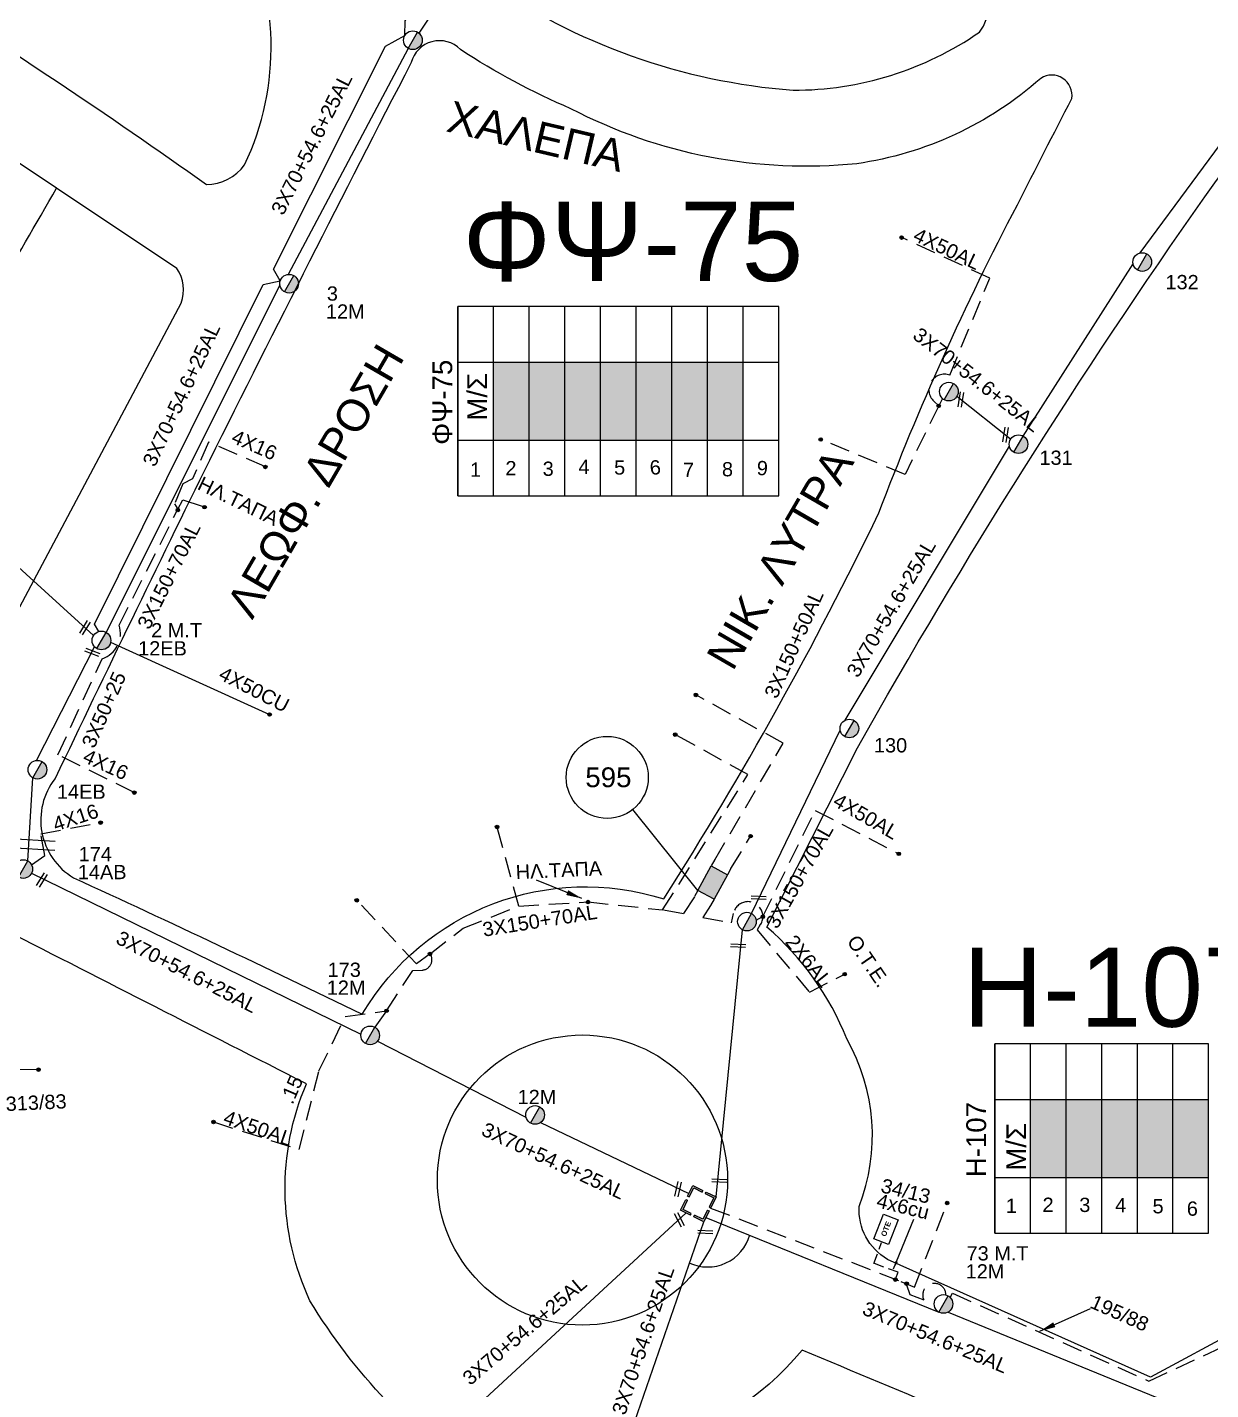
# Model space of a CAD drawing. Header units: millimetres. Extents: x 875 to 3140, y 727 to 1775.
# Drawn here: x 1699.9 to 1849.3, y 1363.6 to 1535.7 of the extents above; entities that cross this region are included whole.
import ezdxf
from ezdxf.enums import TextEntityAlignment as Align

# ---------------------------------------------------------------- set-up
doc = ezdxf.new("R2010")
doc.units = ezdxf.units.MM
doc.linetypes.add('DASHED', pattern=[19.05, 12.7, -6.35])
for name, color, linetype in [('Link Box 4 Διευθύνσεων', 7, 'Continuous'), ('Pillar OTE', 7, 'Continuous'), ('Ασφαλειοκιβώτια Χ.Τ 6 αναχωρήσεων', 7, 'Continuous'), ('Ασφαλειοκιβώτια Χ.Τ 9 αναχωρήσεων', 7, 'Continuous'), ('Γέφυρες Εναερίου Δικτύου', 7, 'Continuous'), ('Γυμνά εναέρια ΧΤ (3Φ)   4x50AL', 7, 'Continuous'), ('Γυμνά εναέρια ΧΤ (3Φ)   4x50CU', 7, 'Continuous'), ('Γυμνά εναέρια ΧΤ και ΦΟΠ (3Φ)   4x50+16AL', 7, 'Continuous'), ('Εναέρια παροχή ΧΤ 4x16', 7, 'SYN_LINE'), ('Επιγραφές - Σχήματα', 7, 'Continuous'), ('Καλώδια ΧΤ   2x6AL', 7, 'DASHED'), ('Καλώδια ΧΤ   3x150+50AL', 7, 'DASHED'), ('Καλώδια ΧΤ   3x150+50CU', 7, 'DASHED'), ('Καλώδια ΧΤ   3x150+70AL', 7, 'DASHED'), ('Καλώδια ΧΤ   4x6CU', 7, 'DASHED'), ('Μηχανική τομή', 7, 'Continuous'), ('Στύλος ΦΜ', 7, 'Continuous'), ('Στύλος ΦΜ @ 1', 7, 'Continuous'), ('Συνδέσεις', 7, 'Continuous'), ('Συνεστραμμένα ΧΤ   3x70+54.6+25AL', 7, 'SYN_LINE'), ('Τομή', 7, 'Continuous'), ('Υπόβαθρο ΔΕΗ', 7, 'Continuous'), ('Υπόγεια Καλώδια Δικτύου ΧΤ   .15', 7, 'DASHED')]:
    doc.layers.add(name, color=color, linetype=linetype)
doc.styles.add('ar', font='arial.ttf')
doc.styles.get("Standard").update_dxf_attribs({"font": 'arial.ttf'})
doc.linetypes.add('SYN_LINE', pattern='A,0.5,-0.0001,["/\\/\\/\\/",Standard,S=0.1,R=0,X=0,Y=-0.05],-0.25', length=0.7501)
doc.dimstyles.new('ISO-25', dxfattribs={"dimtxt": 2.5, "dimasz": 2.5, "dimexe": 1.25, "dimexo": 0.625, "dimtad": 1, "dimtxsty": 'Standard', "dimcen": 2.5, "dimadec": 0, "dimazin": 0, "dimtfac": 1, "dimtmove": 0, "dimatfit": 3, "dimfxl": 1, "dimarcsym": 0})

# ---------------------------------------------------------------- blocks, each defined once
blk = doc.blocks.new('ΥΠΑΡΧΩΝ ΤΣΙΜΕΝΤΕΝΙΟΣ ΣΤΥΛΟΣ')
at = {"layer": 'Στύλος ΦΜ'}
blk.add_hatch(color=256, dxfattribs=at).paths.add_polyline_path([(-1.29, -2.28, 0.574793), (2.62, 0, 0.268822), (1.3, 2.27)])
blk.add_line((-1.29, -2.28), (1.3, 2.27), dxfattribs=at)
blk.add_circle((0, 0), 2.62, dxfattribs=at)
at = {"layer": 'Στύλος ΦΜ', "flags": 4}
for tag, p in [('ΑΡΙΘΜΟΣ', (-4.68, 8.05)), ('ΤΥΠΟΣ', (-4.91, 3.03))]:
    blk.add_attdef(tag, p, '', height=4, dxfattribs=at)
blk = doc.blocks.new('LINK BOX 4 ΑΝΑΧΩΡΗΣΕΩΝ')
at = {"layer": 'Link Box 4 Διευθύνσεων', "ltscale": 40}
blk.add_hatch(color=256, dxfattribs=at).paths.add_polyline_path([(-3.54, 0), (-3.54, -4.67), (3.54, -4.67), (3.54, 0)])
for p, q in [((-3.54, 0), (-5.33, 0)), ((5.33, 0), (3.54, 0)), ((-3.54, -4.67), (-5.33, -4.67)), ((5.33, -4.67), (3.54, -4.67))]:
    blk.add_line(p, q, dxfattribs=at)
blk.add_lwpolyline([(-3.54, -4.67), (-3.54, 0), (3.54, 0), (3.54, -4.67)], close=True, dxfattribs=at)
blk = doc.blocks.new('ΤΟΜΗ')
at = {"layer": 'Τομή', "ltscale": 40}
for p, q in [((-5.68, 0), (5.68, 0)), ((5.68, -2.33), (-5.68, -2.33))]:
    blk.add_line(p, q, dxfattribs=at)
blk = doc.blocks.new('ΑΣΦΑΛΕΙΟΚΙΒΩΤΙΟ ΥΠΟΣΤΑΘΜΟΥ 9 ΑΝΑΧΩΡΗΣΕΩΝ')
at = {"layer": 'Ασφαλειοκιβώτια Χ.Τ 9 αναχωρήσεων', "ltscale": 40}
for p, q in [((-23.8, 40.36), (24.02, 40.36)), ((-9.72, 40.36), (-9.72, -40.64)), ((9.94, 40.36), (9.94, -40.64)), ((-23.8, 31.36), (24.02, 31.36)), ((-23.8, 22.36), (24.02, 22.36)), ((-23.8, 13.36), (24.02, 13.36)), ((-23.8, 4.36), (24.02, 4.36)), ((-23.8, -4.64), (24.02, -4.64)), ((-23.8, -13.64), (24.02, -13.64)), ((-23.8, -22.64), (24.02, -22.64)), ((-23.8, -31.64), (24.02, -31.64))]:
    blk.add_line(p, q, dxfattribs=at)
at = {"layer": 'Ασφαλειοκιβώτια Χ.Τ 9 αναχωρήσεων'}
blk.add_lwpolyline([(-23.8, -40.64), (24.02, -40.64), (24.02, 40.36), (-23.8, 40.36)], close=True, dxfattribs=at)
for s, rotation, p in [('1', 270, (-18.96, 37.31)), ('2', 270, (-18.6, 28.38)), ('3', 270, (-18.74, 18.97)), ('4', 270, (-18.26, 9.95)), ('5', 270, (-18.42, 0.93)), ('6', 274.9707, (-18.52, -8.21)), ('7', 270, (-19, -16.47)), ('8', 270, (-18.86, -26.29)), ('9', 266.863, (-18.5, -35))]:
    blk.add_text(s, height=3.6, rotation=rotation, dxfattribs=at).set_placement(p)
at = {"layer": 'Ασφαλειοκιβώτια Χ.Τ 9 αναχωρήσεων', "ltscale": 40}
for tag, height, p in [('ΟΝΟΜΑ', 5, (-0.16, 44.31)), ('ΚΕΙΜΕΝΟ 1', 2, (17.06, 35.59)), ('ΚΕΙΜΕΝΟ 2', 2, (17.06, 26.88)), ('ΚΕΙΜΕΝΟ 3', 2, (17.06, 17.69)), ('ΚΕΙΜΕΝΟ 4', 2, (17.06, 8.71)), ('ΚΕΙΜΕΝΟ 5', 2, (17.06, -0.13)), ('ΚΕΙΜΕΝΟ 6', 2, (17.06, -9.05)), ('ΚΕΙΜΕΝΟ 7', 2, (17.06, -18.13)), ('ΚΕΙΜΕΝΟ 8', 2, (17.06, -26.85)), ('ΚΕΙΜΕΝΟ 9', 2, (17.06, -35.99)), ('ΣΧ', 2, (-0.1, -42.64))]:
    blk.add_attdef(tag, text='', height=height, dxfattribs=at).set_placement(p, align=Align.MIDDLE_CENTER)
blk = doc.blocks.new('ΜΗΧΑΝΙΚΗ ΤΟΜΗ')
at = {"layer": 'Μηχανική τομή', "ltscale": 40}
for p, q in [((-1.89, 0.78), (1.89, 0.78)), ((1.89, 0), (-1.89, 0))]:
    blk.add_line(p, q, dxfattribs=at)
blk = doc.blocks.new('_ΣΥΝΔΕΣΗ')
at = {"layer": 'Συνδέσεις', "linetype": 'SYN_LINE', "ltscale": 40}
blk.add_hatch(color=256, dxfattribs=at).paths.add_polyline_path([(0.5, -0.01, 1), (-0.5, -0.01, 1)])
at = {"layer": 'Συνδέσεις'}
blk.add_circle((0, -0.01), 0.5, dxfattribs=at)
blk = doc.blocks.new('ΑΣΦΑΛΕΙΟΚΙΒΩΤΙΟ ΥΠΟΣΤΑΘΜΟΥ 6 ΑΝΑΧΩΡΗΣΕΩΝ')
at = {"layer": 'Ασφαλειοκιβώτια Χ.Τ 6 αναχωρήσεων', "ltscale": 40}
for p, q in [((-23.91, 27), (23.91, 27)), ((-9.83, 27), (-9.83, -27)), ((9.83, 27), (9.83, -27)), ((-23.91, 18), (23.91, 18)), ((-23.91, 9), (23.91, 9)), ((-23.91, 0), (23.91, 0)), ((-23.91, -9), (23.91, -9)), ((-23.91, -18), (23.91, -18))]:
    blk.add_line(p, q, dxfattribs=at)
at = {"layer": 'Ασφαλειοκιβώτια Χ.Τ 6 αναχωρήσεων'}
blk.add_lwpolyline([(-23.91, -27), (23.91, -27), (23.91, 27), (-23.91, 27)], close=True, dxfattribs=at)
for s, rotation, p in [('1', 270, (-18.77, 24.22)), ('2', 269.3837, (-18.51, 14.96)), ('3', 270, (-18.55, 5.66)), ('4', 270, (-18.65, -3.38)), ('5', 270, (-18.89, -12.84)), ('6', 270, (-19.49, -21.49))]:
    blk.add_text(s, height=3.6, rotation=rotation, dxfattribs=at).set_placement(p)
at = {"layer": 'Ασφαλειοκιβώτια Χ.Τ 6 αναχωρήσεων', "ltscale": 40}
for tag, height, p in [('ΟΝΟΜΑ', 5, (-0.27, 31.68)), ('ΚΕΙΜΕΝΟ 1', 2, (16.95, 22.41)), ('ΚΕΙΜΕΝΟ 2', 2, (16.95, 13.71)), ('ΚΕΙΜΕΝΟ 3', 2, (16.95, 4.31)), ('ΚΕΙΜΕΝΟ 4', 2, (16.95, -4.67)), ('ΚΕΙΜΕΝΟ 5', 2, (16.95, -13.51)), ('ΚΕΙΜΕΝΟ 6', 2, (16.95, -22.43)), ('ΣΧ', 2, (-0.21, -29.21))]:
    blk.add_attdef(tag, text='', height=height, dxfattribs=at).set_placement(p, align=Align.MIDDLE_CENTER)
blk = doc.blocks.new('PILLAR ΟΤΕ')
at = {"layer": 'Pillar OTE', "ltscale": 40}
blk.add_lwpolyline([(-3.31, 2.02), (3.39, 2.02), (3.39, -1.99), (-3.31, -1.99)], close=True, dxfattribs=at)
at = {"layer": 'Pillar OTE', "insert": (-1.81, 0.71), "char_height": 1.3575, "width": 109.961, "attachment_point": 1}
blk.add_mtext('{\\fArial|b1|i0|c161|p34;OTE}', dxfattribs=at)

msp = doc.modelspace()

# ---------------------------------------------------------------- hatches: boundary and pattern name
at = {"layer": 'Ασφαλειοκιβώτια Χ.Τ 9 αναχωρήσεων', "ltscale": 20}
for color, points in [(6, [(1758.77, 1493.4), (1758.77, 1483.57), (1763.27, 1483.57), (1763.27, 1493.4)]), (85, [(1763.27, 1493.4), (1763.27, 1483.57), (1767.77, 1483.57), (1767.77, 1493.4)]), (1, [(1767.77, 1493.4), (1767.77, 1483.57), (1772.27, 1483.57), (1772.27, 1493.4)]), (151, [(1772.27, 1493.4), (1772.27, 1483.57), (1776.77, 1483.57), (1776.77, 1493.4)]), (2, [(1776.77, 1493.4), (1776.77, 1483.57), (1781.27, 1483.57), (1781.27, 1493.4)]), (27, [(1781.27, 1493.4), (1781.27, 1483.57), (1785.77, 1483.57), (1785.77, 1493.4)]), (30, [(1785.77, 1493.4), (1785.77, 1483.57), (1790.27, 1483.57), (1790.27, 1493.4)]), (173, [(1831.04, 1400.27), (1826.54, 1400.27), (1826.54, 1390.44), (1831.04, 1390.44)]), (5, [(1835.54, 1400.27), (1831.04, 1400.27), (1831.04, 1390.44), (1835.54, 1390.44)]), (85, [(1840.04, 1400.27), (1835.54, 1400.27), (1835.54, 1390.44), (1840.04, 1390.44)]), (1, [(1840.04, 1390.44), (1844.54, 1390.44), (1844.54, 1400.27), (1840.04, 1400.27)]), (27, [(1849.04, 1400.27), (1844.54, 1400.27), (1844.54, 1390.44), (1849.04, 1390.44)])]:
    msp.add_hatch(color=color, dxfattribs=at).paths.add_polyline_path(points)
at = {"layer": 'Επιγραφές - Σχήματα', "ltscale": 20}
h = msp.add_hatch(color=256, dxfattribs=at)
h.paths.add_polyline_path([(1783.06, 1387.67), (1782.38, 1386.31), (1783.64, 1385.69), (1783.74, 1385.89), (1782.69, 1386.42), (1783.26, 1387.57)])
h.paths.add_polyline_path([(1783.93, 1389.44), (1783.26, 1388.08), (1783.47, 1387.98), (1784.04, 1389.13), (1785.09, 1388.61), (1785.19, 1388.82)])
h.paths.add_polyline_path([(1785.6, 1388.61), (1785.5, 1388.41), (1786.56, 1387.88), (1785.98, 1386.73), (1786.19, 1386.63), (1786.86, 1387.99)])
h.paths.add_polyline_path([(1785.78, 1386.32), (1785.21, 1385.17), (1784.15, 1385.69), (1784.05, 1385.48), (1785.31, 1384.86), (1785.99, 1386.22)])

# ---------------------------------------------------------------- linework, layer by layer
at = {"layer": 'Γέφυρες Εναερίου Δικτύου', "color": 151, "linetype": 'DASHED', "ltscale": 0.2}
msp.add_lwpolyline([(1815.46, 1488.83), (1814.98, 1487.91), (1810.72, 1479.24), (1800.07, 1483.66)], dxfattribs=at)
at = {"layer": 'Γέφυρες Εναερίου Δικτύου', "color": 1, "linetype": 'DASHED', "ltscale": 0.2}
for points in [[(1761.97, 1424.72), (1759.22, 1434.72)], [(1750.76, 1418.69), (1749.03, 1417.41), (1741.51, 1425.46)]]:
    msp.add_lwpolyline(points, dxfattribs=at)
at = {"layer": 'Γέφυρες Εναερίου Δικτύου', "color": 85, "linetype": 'DASHED', "ltscale": 0.2}
for points in [[(1788.74, 1429.46), (1791.23, 1433.57)], [(1784.14, 1425.91), (1782.74, 1423.76), (1780.12, 1424.24)]]:
    msp.add_lwpolyline(points, dxfattribs=at)
at = {"layer": 'Γέφυρες Εναερίου Δικτύου', "color": 27, "linetype": 'DASHED', "ltscale": 0.2}
msp.add_lwpolyline([(1786.17, 1386.58), (1810.19, 1377.32), (1811.93, 1376.61), (1816.03, 1387.22)], dxfattribs=at)
msp.add_lwpolyline([(1810.91, 1376.88), (1811.33, 1375.68), (1813.09, 1374.98, -1.250621), (1815.88, 1375.6, 1.883353)], format="xyb", dxfattribs=at)
at = {"layer": 'Γυμνά εναέρια ΧΤ (3Φ)   4x50AL', "color": 151, "linetype": 'DASHED', "ltscale": 0.2}
msp.add_lwpolyline([(1814.98, 1487.91), (1814.36, 1488.48, -0.813592), (1816.36, 1491.78), (1821.41, 1504.02), (1810.3, 1509.17)], format="xyb", dxfattribs=at)
at = {"layer": 'Γυμνά εναέρια ΧΤ (3Φ)   4x50AL', "color": 85, "linetype": 'DASHED', "ltscale": 0.2}
msp.add_lwpolyline([(1799.37, 1436.81), (1809.94, 1431.33)], dxfattribs=at)
at = {"layer": 'Γυμνά εναέρια ΧΤ (3Φ)   4x50AL', "color": 1, "linetype": 'DASHED', "ltscale": 0.2}
msp.add_lwpolyline([(1701.34, 1404.06), (1686.68, 1404.14), (1687.62, 1419.12), (1688.12, 1419.7, 0.14824), (1688.71, 1421.08, -0.89203)], format="xyb", dxfattribs=at)
msp.add_lwpolyline([(1723.42, 1397.46), (1734.24, 1393.98)], dxfattribs=at)
at = {"layer": 'Γυμνά εναέρια ΧΤ (3Φ)   4x50CU', "color": 27, "linetype": 'SYN_LINE', "ltscale": 20}
msp.add_lwpolyline([(1710.44, 1458.06), (1730.51, 1448.92)], dxfattribs=at)
at = {"layer": 'Γυμνά εναέρια ΧΤ και ΦΟΠ (3Φ)   4x50+16AL', "color": 30}
for points in [[(1701.08, 1443.12), (1708.42, 1457.47)], [(1699.99, 1430.42), (1700.62, 1440.93)]]:
    msp.add_lwpolyline(points, dxfattribs=at)
at = {"layer": 'Εναέρια παροχή ΧΤ 4x16', "color": 30, "linetype": 'DASHED', "ltscale": 0.2}
for points in [[(1729.92, 1480.24), (1722.81, 1483.31), (1720.77, 1478.69), (1719.54, 1478.06), (1718.51, 1475.54), (1718.92, 1474.85)], [(1713.42, 1439.06), (1703.79, 1443.83)], [(1700.46, 1429.92), (1702.14, 1431.09), (1701.63, 1433.84), (1709.17, 1435.27)]]:
    msp.add_lwpolyline(points, dxfattribs=at)
at = {"layer": 'Επιγραφές - Σχήματα', "ltscale": 20}
for p, q in [((1784.57, 1426.69), (1776.36, 1436.93)), ((1785.09, 1388.61), (1785.19, 1388.82)), ((1783.06, 1387.67), (1783.26, 1387.57)), ((1783.26, 1388.08), (1783.47, 1387.98)), ((1785.5, 1388.41), (1785.6, 1388.61)), ((1783.64, 1385.69), (1783.74, 1385.89)), ((1784.05, 1385.48), (1784.15, 1385.69)), ((1785.78, 1386.32), (1785.99, 1386.22)), ((1785.98, 1386.73), (1786.19, 1386.63))]:
    msp.add_line(p, q, dxfattribs=at)
for points in [[(1783.26, 1388.08), (1783.93, 1389.44), (1785.19, 1388.82)], [(1783.47, 1387.98), (1784.04, 1389.13), (1785.09, 1388.61)], [(1783.64, 1385.69), (1782.38, 1386.31), (1783.06, 1387.67)], [(1783.74, 1385.89), (1782.69, 1386.42), (1783.26, 1387.57)], [(1785.5, 1388.41), (1786.56, 1387.88), (1785.98, 1386.73)], [(1785.6, 1388.61), (1786.86, 1387.99), (1786.19, 1386.63)], [(1785.99, 1386.22), (1785.31, 1384.86), (1784.05, 1385.48)], [(1785.78, 1386.32), (1785.21, 1385.17), (1784.15, 1385.69)]]:
    msp.add_lwpolyline(points, dxfattribs=at)
msp.add_circle((1773.12, 1440.97), 5.18, dxfattribs=at)
msp.add_arc((1785.79, 1384.68), 5.54, 244.778, 344.5366, dxfattribs=at)
at = {"layer": 'Καλώδια ΧΤ   2x6AL', "color": 85, "ltscale": 0.2}
msp.add_lwpolyline([(1786.18, 1424.79), (1785.21, 1423.27), (1788.79, 1422.59), (1789.05, 1423.8, -1.264304), (1792.35, 1422.22, 0.083338), (1792.06, 1421.71), (1798.65, 1413.85), (1803.1, 1416.13)], format="xyb", dxfattribs=at)
at = {"layer": 'Καλώδια ΧΤ   3x150+50AL', "color": 85, "ltscale": 0.2}
msp.add_lwpolyline([(1786.69, 1430.58), (1795.35, 1445.28), (1784.32, 1451.4)], dxfattribs=at)
at = {"layer": 'Καλώδια ΧΤ   3x150+50CU', "color": 27, "ltscale": 0.2}
msp.add_lwpolyline([(1816.42, 1375.28), (1816.72, 1375.83), (1841.48, 1364.73), (1854.15, 1370.59), (1861.68, 1391.47), (1859.47, 1392.96), (1868.3, 1415.96)], dxfattribs=at)
at = {"layer": 'Καλώδια ΧΤ   3x150+70AL', "color": 30, "ltscale": 0.2}
for points in [[(1711.52, 1460.2), (1718.92, 1474.85), (1719.57, 1476.02), (1722.34, 1475.09)], [(1703.79, 1443.83), (1709.36, 1455.96)]]:
    msp.add_lwpolyline(points, dxfattribs=at)
at = {"layer": 'Καλώδια ΧΤ   3x150+70AL', "color": 1, "ltscale": 0.2}
msp.add_lwpolyline([(1745.27, 1411.5), (1748.57, 1416.59), (1749.75, 1416.64, 0.593148), (1750.76, 1418.69), (1754.93, 1421.93), (1761.97, 1424.72), (1770.7, 1425.24), (1780.12, 1424.24), (1790.88, 1441.32), (1781.72, 1446.39)], format="xyb", dxfattribs=at)
at = {"layer": 'Καλώδια ΧΤ   3x150+70AL', "color": 85, "ltscale": 0.2}
msp.add_lwpolyline([(1791.93, 1422.93), (1792.77, 1423.39), (1799.37, 1436.81)], dxfattribs=at)
at = {"layer": 'Καλώδια ΧΤ   3x150+70AL', "color": 30, "ltscale": 0.2}
msp.add_arc((1708.32, 1459.16), 3.36, 288.0342, 18.0147, dxfattribs=at)
at = {"layer": 'Καλώδια ΧΤ   4x6CU', "color": 27, "linetype": 'DASHED', "ltscale": 0.1}
msp.add_lwpolyline([(1809.55, 1377.73), (1809.84, 1378.47), (1806.78, 1379.6), (1807.76, 1382.23)], dxfattribs=at)
at = {"layer": 'Συνεστραμμένα ΧΤ   3x70+54.6+25AL', "color": 27, "ltscale": 20}
for points in [[(1747.57, 1534.67), (1747.62, 1536.55), (1758.32, 1551.85), (1760.44, 1552.18)], [(1731.85, 1503.69), (1730.98, 1505.17), (1745.13, 1533.31), (1747.57, 1534.67)], [(1708.93, 1459.39), (1708.4, 1460.32), (1729.68, 1503.22), (1731.85, 1503.69)], [(1670.44, 1493.32), (1708.27, 1458.88)]]:
    msp.add_lwpolyline(points, dxfattribs=at)
at = {"layer": 'Συνεστραμμένα ΧΤ   3x70+54.6+25AL', "color": 30, "ltscale": 20}
for points in [[(1760.46, 1551.79), (1749.34, 1534.98)], [(1748.01, 1533.05), (1732.83, 1504.5)], [(1731.8, 1503.17), (1709.86, 1459.29)]]:
    msp.add_lwpolyline(points, dxfattribs=at)
at = {"layer": 'Συνεστραμμένα ΧΤ   3x70+54.6+25AL', "color": 151, "ltscale": 20}
for points in [[(1840.41, 1507.22), (1854.95, 1526.94)], [(1825.63, 1484.08), (1839.51, 1505.83)], [(1803.17, 1448.21), (1823.9, 1482.79)], [(1791.35, 1423.79), (1802.53, 1446.92)]]:
    msp.add_lwpolyline(points, dxfattribs=at)
at = {"layer": 'Συνεστραμμένα ΧΤ   3x70+54.6+25AL', "color": 151, "ltscale": 10}
msp.add_lwpolyline([(1824.04, 1483.68), (1817.27, 1489.1)], dxfattribs=at)
at = {"layer": 'Συνεστραμμένα ΧΤ   3x70+54.6+25AL', "color": 1, "ltscale": 20}
for points in [[(1700.46, 1428.86), (1742.03, 1408.54)], [(1744.12, 1407.65), (1762.87, 1398.08)], [(1764.71, 1397.39), (1783.42, 1388.41)]]:
    msp.add_lwpolyline(points, dxfattribs=at)
at = {"layer": 'Συνεστραμμένα ΧΤ   3x70+54.6+25AL', "color": 85, "ltscale": 20}
msp.add_lwpolyline([(1786.86, 1387.99), (1790.18, 1421.74)], dxfattribs=at)
at = {"layer": 'Συνεστραμμένα ΧΤ   3x70+54.6+25AL', "color": 5, "ltscale": 20}
msp.add_lwpolyline([(1753.87, 1358.98), (1783.09, 1385.96)], dxfattribs=at)
at = {"layer": 'Συνεστραμμένα ΧΤ   3x70+54.6+25AL', "color": 173, "ltscale": 20}
for points in [[(1785.57, 1385.37), (1814.99, 1373.44)], [(1776.24, 1358.56), (1785.31, 1384.86)], [(1816.14, 1373.43), (1848.07, 1360.38)]]:
    msp.add_lwpolyline(points, dxfattribs=at)
at = {"layer": 'Υπόβαθρο ΔΕΗ'}
for points in [[(2085.16, 1678.92), (2090.78, 1677.02), (2109.54, 1617.21), (2106.98, 1611.93, 0.036785), (2028.84, 1576.07, 0.041973), (1970, 1536.92, 0.051287), (1913.58, 1484.79, 0.035159), (1875.97, 1432.87, 0.122834), (1853.09, 1371.35), (1841.7, 1365.24), (1808.5, 1380.09, -0.280101), (1804.92, 1386.8, 0.225889), (1803.36, 1407.94, 0.121794), (1793.28, 1422.05), (1804.7, 1444.7, -0.024796), (1848.55, 1514.31, -0.033695), (1893.17, 1567.76, -0.048491), (1954.87, 1616.68, -0.057442), (2043.42, 1663.11, -0.014813), (2085.16, 1678.92, -1.046826)], [(1605.64, 1627.03), (1585.63, 1599.4, 0.501543), (1592.03, 1586.5, -0.06937), (1645.07, 1564.51, -0.028444), (1722.52, 1515.87, 0.240705), (1727.35, 1518.33, 0.238321), (1726.57, 1549.59, 0.052081), (1719.2, 1561.7, 0.059819), (1686.38, 1591.12, 0.055527), (1627.43, 1623.95, 0.016929), (1609.49, 1628.71, 0.23279), (1605.64, 1627.03, 2.638432)], [(1691.79, 1449.04), (1719.36, 1500.89, 0.240284), (1718.79, 1505.27), (1703.62, 1515.38), (1666.96, 1539.94, 0.026052), (1620.62, 1564.91, 0.030155), (1560.68, 1587.33, 0.003325), (1490.53, 1553.77, -0.001705), (1419.59, 1489.59, 1), (1423.93, 1485.01, 0.008744), (1459.82, 1515.25, -0.044165), (1527.6, 1544.18, -0.068774), (1568.68, 1551.56, -0.080219), (1624.59, 1548.25, -0.053266), (1671.11, 1532.97, -0.169949), (1682.73, 1519.42, -0.007821), (1672.58, 1496.65, 0.310652), (1673.3, 1492.79, -0.010079), (1683.81, 1486.51, 0.653392), (1687.92, 1488.38, 0.000552), (1703.62, 1515.38, -0.593573)], [(1754.24, 1578.13), (1751.12, 1553.51, 0.275913), (1757.59, 1541.7, 0.134194), (1796.58, 1527.77, 0.153571), (1820.1, 1535.1, 0.469007), (1819.04, 1541.37, -0.113095), (1775.26, 1558.36, -0.119043), (1758.27, 1579.7, 0.742459), (1754.24, 1578.13, 0.770113)], [(1768.55, 1525.43, -0.044186), (1754.59, 1532.92, 0.582874), (1748.37, 1531.25, 0.0031), (1722.9, 1480.99, 0.002925), (1703.43, 1440.82, 0.45128), (1705.74, 1428.31, -0.005616), (1742.2, 1411.06, 1.013887)], [(1742.2, 1411.06, -0.349789), (1780.26, 1425.62, 0.029143), (1807.41, 1474.38, -0.030237), (1824.9, 1513.31, -0.001139), (1831.76, 1526.71, 0.653841), (1827.85, 1529.26, -0.146188), (1804.63, 1518.48, -0.146652), (1768.55, 1525.43, 0.681089)], [(1718.47, 1323.68), (1726.22, 1323.74), (1745.23, 1362.25, -0.053196), (1735.6, 1374.87, -0.21253), (1735.15, 1402.27, -0.000485), (1697.08, 1421.71, 0.50604), (1689.26, 1418.81, 0.068906), (1688.81, 1378.88, 0.088163), (1700.31, 1344.23, 0.147264), (1718.47, 1323.68, 0.326313)], [(1755.21, 1357.77), (1735.69, 1319.66), (1739.11, 1312.08, 0.127643), (1794.28, 1310.87, 0.129348), (1827.84, 1335.69, 0.151448), (1836.75, 1352.13, 0.003318), (1797.72, 1368.63, -0.325095), (1755.21, 1357.77, -6.565116)]]:
    msp.add_lwpolyline(points, format="xyb", dxfattribs=at)
msp.add_circle((1770, 1390.12), 18.32, dxfattribs=at)
at = {"layer": 'Υπόγεια Καλώδια Δικτύου ΧΤ   .15', "color": 1, "ltscale": 0.2}
msp.add_lwpolyline([(1734.24, 1393.98), (1736.73, 1403.91), (1740.05, 1410.76), (1745.27, 1411.5), (1743.79, 1409.41)], dxfattribs=at)

# ---------------------------------------------------------------- block references
at = {"layer": 'Link Box 4 Διευθύνσεων', "xscale": 0.5000000000000298, "yscale": 0.5000000000000298, "zscale": 0.5000000000000298, "rotation": 61.33483492575565}
msp.add_blockref('LINK BOX 4 ΑΝΑΧΩΡΗΣΕΩΝ', (1785.41, 1428.25), dxfattribs=at)
at = {"layer": 'Pillar OTE', "xscale": 0.5, "yscale": 0.5, "zscale": 0.5, "rotation": 68.64445075945673}
msp.add_blockref('PILLAR ΟΤΕ', (1808.3, 1383.88), dxfattribs=at)
at = {"layer": 'Ασφαλειοκιβώτια Χ.Τ 6 αναχωρήσεων', "xscale": 0.5, "yscale": 0.5, "zscale": 0.5, "rotation": 90}
msp.add_blockref('ΑΣΦΑΛΕΙΟΚΙΒΩΤΙΟ ΥΠΟΣΤΑΘΜΟΥ 6 ΑΝΑΧΩΡΗΣΕΩΝ', (1835.54, 1395.36), dxfattribs=at).add_auto_attribs({'ΟΝΟΜΑ': 'Η-107'})
at = {"layer": 'Ασφαλειοκιβώτια Χ.Τ 9 αναχωρήσεων', "xscale": 0.5, "yscale": 0.5, "zscale": 0.5, "rotation": 90}
msp.add_blockref('ΑΣΦΑΛΕΙΟΚΙΒΩΤΙΟ ΥΠΟΣΤΑΘΜΟΥ 9 ΑΝΑΧΩΡΗΣΕΩΝ', (1774.46, 1488.43), dxfattribs=at).add_auto_attribs({'ΟΝΟΜΑ': 'ΦΨ-75'})
at = {"layer": 'Μηχανική τομή'}
for p, xscale, yscale, zscale, rotation in [((1817.94, 1488.66), 0.4999999999997904, 0.4999999999997904, 0.4999999999997904, 80.63735096847236), ((1823.6, 1484.22), 0.4999999999997904, 0.4999999999997904, 0.4999999999997904, 80.63735096847236), ((1707.02, 1459.98), 0.5000000000000148, 0.5000000000000148, 0.5000000000000148, 238.8564489628371), ((1708.2, 1456.95), 0.4999999999999731, 0.4999999999999731, 0.4999999999999731, 159.5869687060389), ((1701.59, 1428.12), 0.5000000000000603, 0.5000000000000603, 0.5000000000000603, 238.612916663875), ((1792.25, 1425.98), 0.500000000000014, 0.500000000000014, 0.500000000000014, 177.4474829833932), ((1789.66, 1419.93), 0.500000000000014, 0.500000000000014, 0.500000000000014, 177.4474829833932), ((1781.86, 1389.02), 0.4999999999999797, 0.4999999999999797, 0.4999999999999797, 257.038138806452), ((1787.28, 1390.25), 0.500000000000014, 0.500000000000014, 0.500000000000014, 177.4474829833932), ((1782.41, 1385.2), 0.5000000000001765, 0.5000000000001765, 0.5000000000001765, 117.1961589561387), ((1785.51, 1383.75), 0.500000000000014, 0.500000000000014, 0.500000000000014, 177.4474829833932)]:
    msp.add_blockref('ΜΗΧΑΝΙΚΗ ΤΟΜΗ', p, dxfattribs=dict(at, xscale=xscale, yscale=yscale, zscale=zscale, rotation=rotation))
at = {"layer": 'Στύλος ΦΜ @ 1', "ltscale": 40, "xscale": 0.4499999999998181, "yscale": 0.4499999999998181, "zscale": 0.4499999999998181}
for p in [(1748.59, 1534.08), (1816.25, 1489.7), (1790.76, 1422.76)]:
    msp.add_blockref('ΥΠΑΡΧΩΝ ΤΣΙΜΕΝΤΕΝΙΟΣ ΣΤΥΛΟΣ', p, dxfattribs=at)
at = {"layer": 'Στύλος ΦΜ @ 1', "ltscale": 40}
ref = msp.add_blockref('ΥΠΑΡΧΩΝ ΤΣΙΜΕΝΤΕΝΙΟΣ ΣΤΥΛΟΣ', (1840.66, 1506.07), dxfattribs=dict(at, xscale=0.4499999999998181, yscale=0.4499999999998181, zscale=0.4499999999998181))
ref.add_attrib('ΤΥΠΟΣ', '132', (1843.59, 1502.63), dxfattribs={"layer": 'Στύλος ΦΜ', "height": 1.8, "flags": 4})
ref = msp.add_blockref('ΥΠΑΡΧΩΝ ΤΣΙΜΕΝΤΕΝΙΟΣ ΣΤΥΛΟΣ', (1732.97, 1503.33), dxfattribs=dict(at, xscale=0.4499999999998181, yscale=0.4499999999998181, zscale=0.4499999999998181))
ref.add_attrib('ΤΥΠΟΣ', '12M', (1737.62, 1498.92), dxfattribs={"layer": 'Στύλος ΦΜ', "height": 1.8, "flags": 4})
ref.add_attrib('ΑΡΙΘΜΟΣ', '3', (1737.73, 1501.19), dxfattribs={"layer": 'Στύλος ΦΜ', "height": 1.8, "flags": 4})
ref = msp.add_blockref('ΥΠΑΡΧΩΝ ΤΣΙΜΕΝΤΕΝΙΟΣ ΣΤΥΛΟΣ', (1825.04, 1483.06), dxfattribs=dict(at, xscale=0.4499999999998181, yscale=0.4499999999998181, zscale=0.4499999999998181))
ref.add_attrib('ΤΥΠΟΣ', '131', (1827.68, 1480.45), dxfattribs={"layer": 'Στύλος ΦΜ', "height": 1.8, "flags": 4})
ref = msp.add_blockref('ΥΠΑΡΧΩΝ ΤΣΙΜΕΝΤΕΝΙΟΣ ΣΤΥΛΟΣ', (1709.28, 1458.27), dxfattribs=dict(at, xscale=0.4499999999998181, yscale=0.4499999999998181, zscale=0.4499999999998181))
ref.add_attrib('ΤΥΠΟΣ', '12EB', (1713.91, 1456.38), dxfattribs={"layer": 'Στύλος ΦΜ', "height": 1.8, "flags": 4})
ref.add_attrib('ΑΡΙΘΜΟΣ', '2 M.T', (1715.55, 1458.66), dxfattribs={"layer": 'Στύλος ΦΜ', "height": 1.8, "flags": 4})
ref = msp.add_blockref('ΥΠΑΡΧΩΝ ΤΣΙΜΕΝΤΕΝΙΟΣ ΣΤΥΛΟΣ', (1803.69, 1447.15), dxfattribs=dict(at, xscale=0.4499999999998181, yscale=0.4499999999998181, zscale=0.4499999999998181))
ref.add_attrib('ΤΥΠΟΣ', '130', (1806.79, 1444.13), dxfattribs={"layer": 'Στύλος ΦΜ', "height": 1.8, "flags": 4})
ref = msp.add_blockref('ΥΠΑΡΧΩΝ ΤΣΙΜΕΝΤΕΝΙΟΣ ΣΤΥΛΟΣ', (1701.2, 1441.95), dxfattribs=dict(at, xscale=0.4499999999998181, yscale=0.4499999999998181, zscale=0.4499999999998181))
ref.add_attrib('ΤΥΠΟΣ', '14EB', (1703.66, 1438.27), dxfattribs={"layer": 'Στύλος ΦΜ', "height": 1.8, "flags": 4})
ref = msp.add_blockref('ΥΠΑΡΧΩΝ ΤΣΙΜΕΝΤΕΝΙΟΣ ΣΤΥΛΟΣ', (1699.41, 1429.4), dxfattribs=dict(at, xscale=0.4499999999998181, yscale=0.4499999999998181, zscale=0.4499999999998181))
ref.add_attrib('ΤΥΠΟΣ', '14AB', (1706.3, 1428.12), dxfattribs={"layer": 'Στύλος ΦΜ', "height": 1.8, "flags": 4})
ref.add_attrib('ΑΡΙΘΜΟΣ', '174', (1706.41, 1430.39), dxfattribs={"layer": 'Στύλος ΦΜ', "height": 1.8, "flags": 4})
ref = msp.add_blockref('ΥΠΑΡΧΩΝ ΤΣΙΜΕΝΤΕΝΙΟΣ ΣΤΥΛΟΣ', (1743.2, 1408.39), dxfattribs=dict(at, xscale=0.4499999999998181, yscale=0.4499999999998181, zscale=0.4499999999998181))
ref.add_attrib('ΤΥΠΟΣ', '12M', (1737.72, 1413.52), dxfattribs={"layer": 'Στύλος ΦΜ', "height": 1.8, "flags": 4})
ref.add_attrib('ΑΡΙΘΜΟΣ', '173', (1737.83, 1415.78), dxfattribs={"layer": 'Στύλος ΦΜ', "height": 1.8, "flags": 4})
ref = msp.add_blockref('ΥΠΑΡΧΩΝ ΤΣΙΜΕΝΤΕΝΙΟΣ ΣΤΥΛΟΣ', (1764.02, 1398.34), dxfattribs=dict(at, xscale=0.4499999999998181, yscale=0.4499999999998181, zscale=0.4499999999998181))
ref.add_attrib('ΤΥΠΟΣ', '12M', (1761.81, 1399.71), dxfattribs={"layer": 'Στύλος ΦΜ', "height": 1.8, "flags": 4})
ref = msp.add_blockref('ΥΠΑΡΧΩΝ ΤΣΙΜΕΝΤΕΝΙΟΣ ΣΤΥΛΟΣ', (1815.57, 1374.47), dxfattribs=dict(at, xscale=0.4499999999998181, yscale=0.4499999999998181, zscale=0.4499999999998181))
ref.add_attrib('ΤΥΠΟΣ', '12M', (1818.37, 1377.69), dxfattribs={"layer": 'Στύλος ΦΜ', "height": 1.8, "flags": 4})
ref.add_attrib('ΑΡΙΘΜΟΣ', '73 M.T', (1818.48, 1379.96), dxfattribs={"layer": 'Στύλος ΦΜ', "height": 1.8, "flags": 4})
at = {"layer": 'Συνδέσεις', "xscale": 0.4500000000000455, "yscale": 0.4500000000000455, "zscale": 0.4500000000000455}
for p in [(1810.29, 1509.16), (1814.97, 1487.91), (1800.07, 1483.66), (1729.97, 1480.19), (1718.92, 1474.75), (1722.3, 1475.11), (1784.32, 1451.4), (1730.51, 1448.92), (1781.71, 1446.39), (1713.43, 1439.06), (1709.17, 1435.27), (1759.22, 1434.72), (1791.23, 1433.56), (1809.93, 1431.32), (1741.51, 1425.46), (1770.69, 1425.24), (1792.76, 1423.38), (1750.75, 1418.68), (1803.1, 1416.13), (1745.27, 1411.5), (1701.34, 1404.07), (1723.42, 1397.46), (1816.03, 1387.22), (1809.49, 1377.55), (1810.91, 1377.04)]:
    msp.add_blockref('_ΣΥΝΔΕΣΗ', p, dxfattribs=at)
at = {"layer": 'Τομή', "xscale": 0.4999999999999521, "yscale": 0.4999999999999521, "zscale": 0.4999999999999521, "rotation": 356.6252662993982}
msp.add_blockref('ΤΟΜΗ', (1700.61, 1433.07), dxfattribs=at)

# ---------------------------------------------------------------- texts
at = {"layer": 'Γυμνά εναέρια ΧΤ (3Φ)   4x50AL', "ltscale": 20}
for rotation, p in [(334.6731, (1816.02, 1507.74)), (330.1023, (1805.8, 1436.05)), (341.0449, (1729.05, 1396.68))]:
    msp.add_text('4X50AL', height=1.8, rotation=rotation, dxfattribs=at).set_placement(p, align=Align.MIDDLE)
at = {"layer": 'Γυμνά εναέρια ΧΤ (3Φ)   4x50CU', "ltscale": 20}
msp.add_text('4X50CU', height=1.8, rotation=332.6704, dxfattribs=at).set_placement((1728.57, 1452.09), align=Align.MIDDLE)
at = {"layer": 'Εναέρια παροχή ΧΤ 4x16', "ltscale": 20}
for rotation, p in [(336.3057, (1728.59, 1482.97)), (335.6148, (1709.83, 1442.61)), (18.42, (1706.01, 1435.91))]:
    msp.add_text('4X16', height=1.8, rotation=rotation, dxfattribs=at).set_placement(p, align=Align.MIDDLE)
at = {"layer": 'Επιγραφές - Σχήματα', "ltscale": 20, "attachment_point": 1, "style": 'ar'}
for s, insert, char_height, width, rotation in [('ΧΑΛΕΠΑ', (1753.57, 1526.49), 4, 19.3816, 346.7855), ('ΛΕΩΦ. ΔΡΟΣΗ', (1724.86, 1462.79), 4, 47.8413, 59.8643), ('Μ/Σ', (1755.46, 1486.03), 2.5, 5.0149, 90), ('\\pi8.7556;ΝΙΚ. ΛΥΤΡΑ', (1781.1, 1448.7), 4, 47.8413, 59.8643), ('ΗΛ.ΤΑΠΑ', (1722.05, 1479.06), 1.8, 19.3816, 334.2393), ('3Χ50+25', (1706.72, 1445.25), 1.8, 7.927, 66.2572), ('ΗΛ.ΤΑΠΑ', (1761.53, 1429.91), 1.8, 19.3816, 2.6288), ('Ο.Τ.Ε.', (1804.79, 1421.28), 1.8, 19.3816, 304.1947), ('313/83', (1697.15, 1400.63), 1.8, 19.3816, 2.6288), ('Μ/Σ', (1823.5, 1391.3), 2.5, 8.9677, 90), ('195/88', (1834.66, 1375.7), 1.8, 19.3816, 336.0949)]:
    msp.add_mtext(s, dxfattribs=dict(at, insert=insert, char_height=char_height, width=width, rotation=rotation))
for s, insert, char_height, width in [('ΦΨ-75', (1754.86, 1513.67), 10, 19.3816), ('595', (1770.36, 1442.24), 2.5, 7.9915), ('Η-107', (1818.04, 1419.48), 10, 19.3816)]:
    msp.add_mtext(s, dxfattribs=dict(at, insert=insert, char_height=char_height, width=width))
at = {"layer": 'Καλώδια ΧΤ   2x6AL', "ltscale": 0.2}
for s, rotation, p in [('2X6AL', 308.7984, (1798.56, 1417.78)), ('34/13', 346.3531, (1810.82, 1388.77)), ('4x6cu', 346.3531, (1810.46, 1386.79))]:
    msp.add_text(s, height=1.8, rotation=rotation, dxfattribs=at).set_placement(p, align=Align.MIDDLE)
at = {"layer": 'Καλώδια ΧΤ   3x150+50AL', "ltscale": 0.2}
msp.add_text('3X150+50AL', height=1.8, rotation=65.853, dxfattribs=at).set_placement((1796.69, 1457.83), align=Align.MIDDLE)
at = {"layer": 'Καλώδια ΧΤ   3x150+70AL', "ltscale": 0.2}
for rotation, p in [(63.4151, (1717.79, 1466.46)), (60.621, (1797.38, 1428.52)), (9.0116, (1764.62, 1422.88))]:
    msp.add_text('3X150+70AL', height=1.8, rotation=rotation, dxfattribs=at).set_placement(p, align=Align.MIDDLE)
at = {"layer": 'Συνεστραμμένα ΧΤ   3x70+54.6+25AL', "ltscale": 20}
for rotation, p in [(63.2479, (1735.82, 1520.99)), (64.8846, (1719.37, 1489.32)), (321.9786, (1819.81, 1491.21)), (59.5795, (1808.96, 1462.34)), (332.8041, (1720.07, 1416.42)), (335.0751, (1766.35, 1392.55)), (71.3571, (1777.65, 1369.88)), (40.4908, (1762.69, 1371.13)), (337.2783, (1814.55, 1370.27))]:
    msp.add_text('3X70+54.6+25AL', height=1.8, rotation=rotation, dxfattribs=at).set_placement(p, align=Align.MIDDLE)
at = {"layer": 'Υπόγεια Καλώδια Δικτύου ΧΤ   .15', "ltscale": 0.2}
msp.add_text('.15', height=1.8, rotation=66.6263, dxfattribs=at).set_placement((1733.28, 1401.52), align=Align.MIDDLE)

# ---------------------------------------------------------------- leaders
at = {"layer": 'Επιγραφές - Σχήματα', "ltscale": 40}
for points, override in [([(1769.93, 1425.68), (1764.19, 1427.98)], {"dimasz": 2, "dimtad": 0}), ([(1809.28, 1378.91), (1811.82, 1385.19)], {"dimasz": 1, "dimtad": 0}), ([(1827.73, 1371.03), (1834.14, 1373.9)], {"dimasz": 2, "dimtad": 0})]:
    msp.add_leader(points, dimstyle='ISO-25', override=override, dxfattribs=at)

doc.saveas('drawing.dxf')
